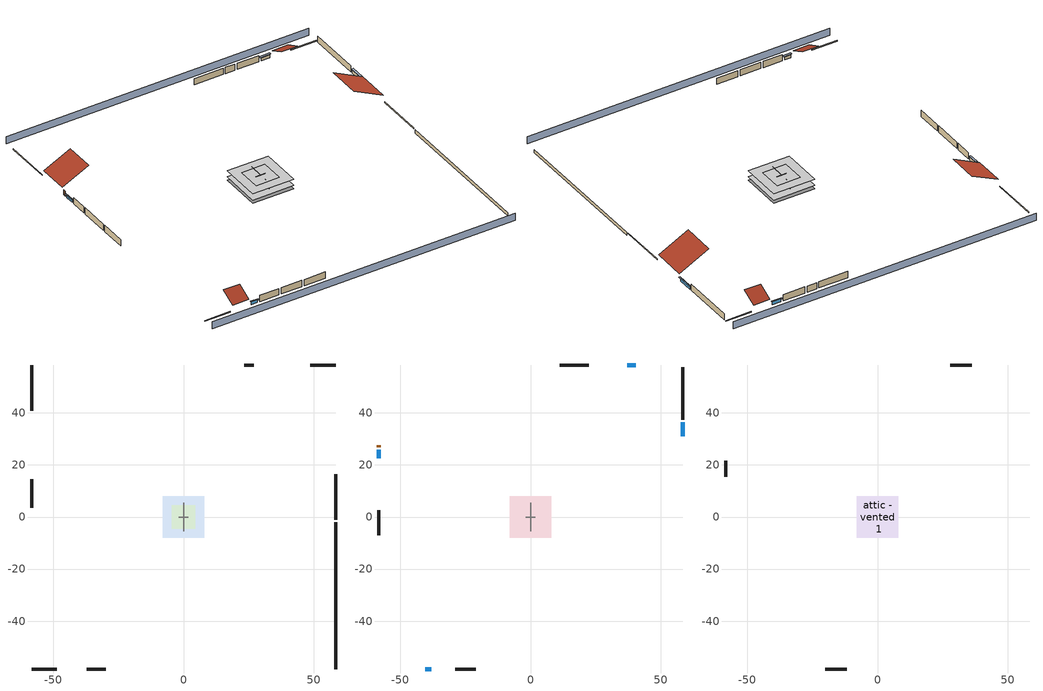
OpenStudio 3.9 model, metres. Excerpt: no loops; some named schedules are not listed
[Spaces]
garage 1
 floor foundation (Slab1 construction): -4.48,-4.48 -4.48,4.48 4.48,4.48 4.48,-4.48 z0
 wall outside (Wall1 construction): -37.19,-58.41 -29.88,-58.41 z0.3:2.74
 wall outside (Wall2 construction): -58.41,14.53 -58.41,3.56 z0.3:2.74
 wall outside (Wall12 construction): 27.06,58.41 23.4,58.41 z0.3:2.74
 wall to conditioned space 1 (Wall5 construction Reversed): 0,-5.49 0,5.49 z0.3:2.74
 wall to conditioned space 1 (Wall6 construction Reversed): 1.83,0 -1.83,0 z0.3:2.74
crawlspace - vented 1
 floor foundation (Slab2 construction): -7.89,-7.89 -7.89,7.89 7.89,7.89 7.89,-7.89 z-0.91
 wall outside (RimJoist1 construction): 58.41,-1.15 58.41,16.44 z0.3:0.61
 wall outside (RimJoist2 construction): -58.41,-58.41 -48.65,-58.41 z0.3:0.61
 wall outside (RimJoist3 construction): -58.41,58.41 -58.41,40.82 z0.3:0.61
 wall outside (RimJoist4 construction): 58.41,58.41 48.65,58.41 z0.3:0.61
 wall foundation (FoundationWall1 construction): 58.41,-58.41 58.41,-2.08 z-0.91:0.3
conditioned space 1
 floor to crawlspace - vented 1 (Floor2 construction): -7.89,-7.89 -7.89,7.89 7.89,7.89 7.89,-7.89 z0.3
 wall outside (Wall3 construction): 58.41,37.4 58.41,57.48 z0.3:2.74
 wall outside (Wall4 construction): -28.95,-58.41 -21.02,-58.41 z0.3:2.74
 wall outside (Wall7 construction): -58.41,2.63 -58.41,-7.02 z0.3:2.74
 wall outside (Wall8 construction): 22.48,58.41 11.33,58.41 z0.3:2.74
 wall outside (AdiabaticWallConstruction): 58.41,31 58.41,36.48 z0.3:1.52; -40.53,-58.41 -38.12,-58.41 / 40.53,58.41 37.15,58.41 z0.3:1.4; -58.41,25.81 -58.41,22.56 z0.3:1.37
 wall outside (AdiabaticWallConstruction 1): -58.41,27.65 -58.41,26.74 z0.3:2.34
 window (WindowConstruction): 58.41,31 58.41,36.48 z0.3:1.52
 window (WindowConstruction 1): -40.53,-58.41 -38.12,-58.41 z0.3:1.4
 window (WindowConstruction 2): -58.41,25.81 -58.41,22.56 z0.3:1.37
 window (WindowConstruction 3): 40.53,58.41 37.15,58.41 z0.3:1.4
 door (Door): -58.41,27.65 -58.41,26.74 z0.3:2.34
attic - vented 1
 floor to garage 1 (Floor1 construction): -4.48,-4.48 -4.48,4.48 4.48,4.48 4.48,-4.48 z2.74
 floor to conditioned space 1 (Floor3 construction Reversed): -7.89,-7.89 -7.89,7.89 7.89,7.89 7.89,-7.89 z2.74
 wall outside (Wall9 construction): -20.09,-58.41 -11.86,-58.41 z0.3:2.74
 wall outside (Wall10 construction): 36.22,58.41 27.99,58.41 z0.3:2.74
 wall outside (Wall11 construction): -58.41,21.63 -58.41,15.46 z0.3:2.74
 roof outside (Roof1 construction): 58.41,30.08,2.74 47.04,30.08,8.43 47.04,17.37,8.43 58.41,17.37,2.74
 roof outside (Roof2 construction): -41.46,-58.41,2.74 -41.46,-52.8,5.55 -47.72,-52.8,5.55 -47.72,-58.41,2.74
 roof outside (Roof3 construction): 41.46,58.41,2.74 41.46,52.8,5.55 47.72,52.8,5.55 47.72,58.41,2.74
 roof outside (Roof4 construction): -58.41,28.58,2.74 -48.29,28.58,7.8 -48.29,39.89,7.8 -58.41,39.89,2.74
shading: 58.41,62.98 -58.41,62.98 / -58.41,-62.98 58.41,-62.98 z0:2.74; 58.41,36.78 58.41,30.7 59.01,30.7 59.01,36.78 z1.83; -37.82,-58.41 -40.83,-58.41 -40.83,-59.01 -37.82,-59.01 z1.71; -58.41,22.26 -58.41,26.11 -59.01,26.11 -59.01,22.26 z1.68; 36.84,58.41 40.83,58.41 40.83,59.01 36.84,59.01 z1.71
[Site]
Portland Intl Arpt_OR: Latitude {deg}=45.59; Longitude {deg}=-122.6; Time Zone {hr}=-8; Elevation {m}=33; Terrain=Suburbs; Keep Site Location Information=Yes
[Site:GroundTemperature:Shallow]
10.2558, 8.96328, 8.85977, 9.47314, 11.9355, 14.3863, 16.5111, 17.8571, 17.9714, 16.8767, 14.8061, 12.4304
[Site:WaterMainsTemperature]
Calculation Method=Schedule; Temperature Schedule=mains temperature schedule
[Building]
Building 1
[Material] Roughness=Rough
Name | Thickness {m} | Conductivity {W/m-K} | Density {kg/m3} | Specific Heat {J/kg-K} | Thermal Absorptance | Solar Absorptance | Visible Absorptance
slate or tile shingles | 0.01905 | 0.840978 | 1899.972 | 799.717 | 0.9 | 0.75 | 0.75
roof rigid ins | 0.00329814 | 0.029427 | 32.04 | 1214.23 | 0.9 | 0.7 | 0.7
osb sheathing 0.5 in. | 0.0127 | 0.115458 | 512.64 | 1214.23 | 0.9 | 0.6 | 0.6
wood siding | 0.0254 | 0.102417 | 544.68 | 1172.36 | 0.9 | 0.85 | 0.85
osb sheathing 0.5 in. 1 | 0.0127 | 0.115458 | 512.64 | 1214.23 | 0.9 | 0.7 | 0.7
wall stud and cavity | 0.1397 | 0.727959 | 139.0536 | 1170.24 | 0.9 | 0.6 | 0.6
wall rigid ins; floor rigid ins | 0.051816 | 0.029427 | 32.04 | 1214.23 | 0.9 | 0.7 | 0.7
wall stud and cavity 1 | 0.1397 | 0.230639 | 139.0536 | 1170.24 | 0.9 | 0.7 | 0.7
gypsum board | 0.0127 | 0.160291 | 801 | 837.4 | 0.9 | 0.6 | 0.6
wall rigid ins 1; wall rigid ins 2 | 0.051816 | 0.029427 | 32.04 | 1214.23
wall stud and cavity 2 | 0.1397 | 0.181744 | 139.0536 | 1170.24 | 0.9 | 0.7 | 0.7
rim joist stud and cavity | 0.0508 | 0.178688 | 50.32683 | 1063.81 | 0.9 | 0.6 | 0.6
ceiling stud and cavity | 0.1397 | 1.39189 | 65.682 | 1177.47 | 0.9 | 0.7 | 0.7
floor stud and cavity | 0.1397 | 0.0972396 | 92.3553 | 1139.71 | 0.9 | 0.7 | 0.7
osb sheathing 0.75 in. | 0.01905 | 0.115458 | 512.64 | 1214.23 | 0.9 | 0.7 | 0.7
floor covering | 0.0127 | 0.0433444 | 54.468 | 1339.84 | 0.9 | 0.6 | 0.6
ceiling loosefill ins | 0.254 | 0.0480833 | 16.02 | 1046.75 | 0.9 | 0.7 | 0.7
ceiling stud and cavity 1 | 0.1397 | 0.104117 | 65.682 | 1177.47 | 0.9 | 0.7 | 0.7
concrete 4.0 in. | 0.1016 | 1.803125 | 2242.8 | 837.4 | 0.9 | 0.7 | 0.7
concrete 8.0 in. | 0.2032 | 1.803125 | 2242.8 | 837.4 | 0.9 | 0.7 | 0.7
soil 0.5 in. | 0.0127 | 1.3848 | 1842.3 | 418.7 | 0.9 | 0.7 | 0.7
wood siding 1; wood siding 2 | 0.0254 | 0.102417 | 544.68 | 1172.36
wall rigid ins 3 | 0.512978 | 0.029427 | 32.04 | 1214.23 | 0.9 | 0.7 | 0.7
wall stud and cavity 3 | 0.0889 | 0.380278 | 52.3479 | 1209.89 | 0.9 | 0.7 | 0.7
door material | 0.04445 | 0.0612267 | 512.64 | 1214.23 | 0.9 | 0.7 | 0.7
wall stud and cavity 4 | 0.0889 | 0.391764 | 83.0341 | 1211.67 | 0.9 | 0.7 | 0.7
furniture material conditioned space 1; furniture material garage 1 | 0.1524 | 0.115458 | 640.8 | 1214.23 | 0.9 | 0.6 | 0.6
[Construction]
Roof1 construction; Roof2 construction; Roof3 construction; Roof4 construction: slate or tile shingles, roof rigid ins, osb sheathing 0.5 in.
Wall1 construction; Wall2 construction; Wall9 construction; Wall10 construction; Wall11 construction; Wall12 construction: wood siding, osb sheathing 0.5 in. 1, wall stud and cavity
Wall3 construction; Wall4 construction: wood siding, wall rigid ins, osb sheathing 0.5 in. 1, wall stud and cavity 1, gypsum board
Wall5 construction Reversed: gypsum board, wall stud and cavity 2, osb sheathing 0.5 in. 1, wall rigid ins 1
Wall6 construction Reversed: gypsum board, wall stud and cavity 2, osb sheathing 0.5 in. 1, wall rigid ins 2
Wall7 construction; Wall8 construction: wood siding, wall rigid ins 2, osb sheathing 0.5 in. 1, wall stud and cavity 1, gypsum board
RimJoist1 construction; RimJoist2 construction; RimJoist3 construction; RimJoist4 construction: wood siding, rim joist stud and cavity
Floor1 construction: ceiling stud and cavity
Floor2 construction: floor stud and cavity, floor rigid ins, osb sheathing 0.75 in., floor covering
Floor3 construction Reversed: gypsum board, ceiling stud and cavity 1, ceiling loosefill ins
Slab1 construction: concrete 4.0 in.
FoundationWall1 construction: concrete 8.0 in.
Slab2 construction: soil 0.5 in.
WindowConstruction; WindowConstruction 1; WindowConstruction 2; WindowConstruction 3: WindowMaterial
AdiabaticWallConstruction: wood siding 1, wall rigid ins 3, wall stud and cavity 3, gypsum board
Door: door material
AdiabaticWallConstruction 1: wood siding 2, wall rigid ins 3, wall stud and cavity 3, gypsum board
PartitionWallConstruction: gypsum board, wall stud and cavity 4, gypsum board
furniture construction conditioned space 1: furniture material conditioned space 1
furniture construction garage 1: furniture material garage 1
[WindowMaterial:SimpleGlazingSystem]
WindowMaterial: U-Factor {W/m2-K}=2.15764; Solar Heat Gain Coefficient=0.44
[ThermalZone] Multiplier=1; Use Ideal Air Loads=No
Name | Volume {m3} | Thermostat
conditioned space | 606.66 | conditioned space temperature setpoint
attic - vented | 444.92
garage | 195.726
crawlspace - vented | 303.33
[Sizing:Zone] Zone Cooling Design Supply Air Temperature Input Method=SupplyAirTemperature; Zone Cooling Design Supply Air Temperature {C}=14; Zone Cooling Design Supply Air Temperature Difference {deltaC}=11.11; Zone Heating Design Supply Air Temperature Input Method=SupplyAirTemperature; Zone Heating Design Supply Air Temperature {C}=40; Zone Heating Design Supply Air Temperature Difference {deltaC}=11.11; Zone Cooling Design Supply Air Humidity Ratio {kg-H2O/kg-air}=0.0085; Zone Heating Design Supply Air Humidity Ratio {kg-H2O/kg-air}=0.008; Cooling Design Air Flow Method=DesignDay; Heating Design Air Flow Method=DesignDay; Account for Dedicated Outdoor Air System=No; Dedicated Outdoor Air System Control Strategy=NeutralSupplyAir; Dedicated Outdoor Air Low Setpoint Temperature for Design {C}=autosize; Dedicated Outdoor Air High Setpoint Temperature for Design {C}=autosize; Zone Load Sizing Method=Sensible Load Only No Latent Load; Zone Latent Cooling Design Supply Air Humidity Ratio Input Method=HumidityRatioDifference; Zone Cooling Design Supply Air Humidity Ratio Difference {kgWater/kgDryAir}=0.005; Zone Latent Heating Design Supply Air Humidity Ratio Input Method=HumidityRatioDifference; Zone Humidification Design Supply Air Humidity Ratio Difference {kgWater/kgDryAir}=0.005; Sizing Option=Coincident
attic - vented; garage; crawlspace - vented
[Space]
Name | Thermal Zone | Volume {m3}
conditioned space 1 | conditioned space | 606.66
attic - vented 1 | attic - vented | 444.92
garage 1 | garage | 195.726
crawlspace - vented 1 | crawlspace - vented | 303.33
[ThermostatSetpoint:DualSetpoint]
conditioned space temperature setpoint: Heating Setpoint Temperature Schedule=heating setpoint; Cooling Setpoint Temperature Schedule=cooling setpoint; Temperature Difference Between Cutout And Setpoint {deltaC}=0
[Foundation:Kiva] Wall Depth Below Slab {m}=0.2032
Name | Initial Indoor Air Temperature {C} | Wall Height Above Grade {m}
Foundation Kiva 1 | 13.4258 | 0.1016
Foundation Kiva 2 | 8.69436 | 0.3048
[Foundation:Kiva:Settings]
Soil Conductivity {W/m-K}=1.3848; Soil Density {kg/m3}=1842.3; Soil Specific Heat {J/kg-K}=418.7; Ground Solar Absorptivity=0.9; Ground Thermal Absorptivity=0.9; Ground Surface Roughness {m}=0.03; Far-Field Width {m}=40; Deep-Ground Boundary Condition=ZeroFlux; Deep-Ground Depth {m}=40; Minimum Cell Dimension {m}=0.2; Maximum Cell Growth Coefficient=3; Simulation Timestep=Timestep
[SurfaceProperty:ExposedFoundationPerimeter] Exposed Perimeter Calculation Method=TotalExposedPerimeter
Name | Total Exposed Perimeter {m}
Slab1 | 21.9456
Slab2 | 56.32704
[SurfaceProperty:IncidentSolarMultiplier] Incident Solar Multiplier=1; Incident Solar Multiplier Schedule=trans schedule winter=0.85 summer=0.7
Window1; Window2; Window3; Window4
[InternalMass:Definition] Design Level Calculation Method=SurfaceArea
Name | Construction | Surface Area {m2}
partition wall mass | PartitionWallConstruction | 248.794
furniture mass conditioned space 1 | furniture construction conditioned space 1 | 99.51774
furniture mass garage 1 | furniture construction garage 1 | 8.02682
[InternalMass] Multiplier=1
Name | Internal Mass Definition | Space or SpaceType
partition wall mass | partition wall mass | conditioned space 1
furniture mass conditioned space 1 | furniture mass conditioned space 1 | conditioned space 1
furniture mass garage 1 | furniture mass garage 1 | garage 1
[Fan:SystemModel]
mini split heat pump supply fan: Availability Schedule=Always On Discrete; Design Maximum Air Flow Rate {m3/s}=0.376628; Speed Control Method=Discrete; Electric Power Minimum Flow Rate Fraction=0.2; Design Pressure Rise {Pa}=500; Motor Efficiency=1; Motor In Air Stream Fraction=1; Design Electric Power Consumption {W}=autosize; Design Power Sizing Method=PowerPerFlow; Electric Power Per Unit Flow Rate {W/(m3/s)}=148.322; Electric Power Per Unit Flow Rate Per Unit Pressure {W-s/m3-Pa}=1.66667; Fan Total Efficiency=0.7; Motor Loss Radiative Fraction=0; Speed Flow Fraction 1=0.20706; Speed Electric Power Fraction 1=0.00888; Speed Flow Fraction 2=0.252; Speed Electric Power Fraction 2=0.016; Speed Flow Fraction 3=0.812; Speed Electric Power Fraction 3=0.53539; Speed Flow Fraction 4=1; Speed Electric Power Fraction 4=1
[EnergyManagementSystem:Sensor]
Name | Output Variable or Output Meter Index Key | Output Variable or Output Meter
mini_split_heat_pump_supply_fan_s | mini split heat pump supply fan | Fan Electricity Energy
water_heater_amb_temp; fridge_tin_s_1 | garage | Zone Mean Air Temperature
water_heater_amb_rh | garage | Zone Air Relative Humidity
water_heater_T_set | water heater setpoint | Schedule Value
out_pb_s |  | Site Outdoor Air Barometric Pressure
out_wt_s |  | Site Outdoor Air Humidity Ratio
site_vw_s |  | Site Wind Speed
cool_season | cooling season schedule | Schedule Value
mini_split_heat_pump_airloop_Fan_RTF_s | mini split heat pump supply fan | Fan Runtime Fraction Speed 1
mini_split_heat_pump_airloop_Fan_RTF_s_1 | mini split heat pump supply fan | Fan Runtime Fraction Speed 2
mini_split_heat_pump_airloop_Fan_RTF_s_2 | mini split heat pump supply fan | Fan Runtime Fraction Speed 3
mini_split_heat_pump_airloop_Fan_RTF_s_3 | mini split heat pump supply fan | Fan Runtime Fraction Speed 4
natural_vent_s | natural vent schedule | Schedule Value
htg_sp_s | heating setpoint | Schedule Value
clg_sp_s | cooling setpoint | Schedule Value
mech_vent_range_fan_0_sch_s | mech vent range fan 0 schedule | Schedule Value
mech_vent_bath_fan_0_sch_s | mech vent bath fan 0 schedule | Schedule Value
clothes_dryer_exhaust_0_sch_s | clothes_dryer | Schedule Value
htg_load_cond |  | Heating:EnergyTransfer:Zone:CONDITIONED SPACE
clg_load_cond |  | Cooling:EnergyTransfer:Zone:CONDITIONED SPACE
s_conv | Floor2 | Surface Inside Face Convection Heat Gain Energy
s_ig | Floor2 | Surface Inside Face Internal Gains Radiation Heat Gain Energy
s_sol | Floor2 | Surface Inside Face Solar Radiation Heat Gain Energy
s_lgt | Floor2 | Surface Inside Face Lights Radiation Heat Gain Energy
s_surf | Floor2 | Surface Inside Face Net Surface Thermal Radiation Heat Gain Energy
s_conv_1 | Floor3 | Surface Inside Face Convection Heat Gain Energy
s_ig_1 | Floor3 | Surface Inside Face Internal Gains Radiation Heat Gain Energy
s_sol_1 | Floor3 | Surface Inside Face Solar Radiation Heat Gain Energy
s_lgt_1 | Floor3 | Surface Inside Face Lights Radiation Heat Gain Energy
s_surf_1 | Floor3 | Surface Inside Face Net Surface Thermal Radiation Heat Gain Energy
ss_sol | Door1 | Surface Inside Face Solar Radiation Heat Gain Energy
ss_lgt | Door1 | Surface Inside Face Lights Radiation Heat Gain Energy
ss_conv | Door1 | Surface Inside Face Convection Heat Gain Energy
ss_ig | Door1 | Surface Inside Face Internal Gains Radiation Heat Gain Energy
ss_surf | Door1 | Surface Inside Face Net Surface Thermal Radiation Heat Gain Energy
ss_conv_1 | Window1 | Surface Inside Face Convection Heat Gain Energy
ss_ig_1 | Window1 | Surface Inside Face Internal Gains Radiation Heat Gain Energy
ss_surf_1 | Window1 | Surface Inside Face Net Surface Thermal Radiation Heat Gain Energy
ss_trans_in | Window1 | Surface Window Transmitted Solar Radiation Rate
ss_back_out | Window1 | Surface Window Shortwave from Zone Back Out Window Heat Transfer Rate
ss_trans_out | Window1 | Surface Inside Face Initial Transmitted Diffuse Transmitted Out Window Solar Radiation Rate
ss_conv_2 | Window2 | Surface Inside Face Convection Heat Gain Energy
ss_ig_2 | Window2 | Surface Inside Face Internal Gains Radiation Heat Gain Energy
ss_surf_2 | Window2 | Surface Inside Face Net Surface Thermal Radiation Heat Gain Energy
ss_trans_in_1 | Window2 | Surface Window Transmitted Solar Radiation Rate
ss_back_out_1 | Window2 | Surface Window Shortwave from Zone Back Out Window Heat Transfer Rate
ss_trans_out_1 | Window2 | Surface Inside Face Initial Transmitted Diffuse Transmitted Out Window Solar Radiation Rate
ss_conv_3 | Window3 | Surface Inside Face Convection Heat Gain Energy
ss_ig_3 | Window3 | Surface Inside Face Internal Gains Radiation Heat Gain Energy
ss_surf_3 | Window3 | Surface Inside Face Net Surface Thermal Radiation Heat Gain Energy
ss_trans_in_2 | Window3 | Surface Window Transmitted Solar Radiation Rate
ss_back_out_2 | Window3 | Surface Window Shortwave from Zone Back Out Window Heat Transfer Rate
ss_trans_out_2 | Window3 | Surface Inside Face Initial Transmitted Diffuse Transmitted Out Window Solar Radiation Rate
ss_conv_4 | Window4 | Surface Inside Face Convection Heat Gain Energy
ss_ig_4 | Window4 | Surface Inside Face Internal Gains Radiation Heat Gain Energy
ss_surf_4 | Window4 | Surface Inside Face Net Surface Thermal Radiation Heat Gain Energy
ss_trans_in_3 | Window4 | Surface Window Transmitted Solar Radiation Rate
ss_back_out_3 | Window4 | Surface Window Shortwave from Zone Back Out Window Heat Transfer Rate
ss_trans_out_3 | Window4 | Surface Inside Face Initial Transmitted Diffuse Transmitted Out Window Solar Radiation Rate
s_conv_2 | Wall3 | Surface Inside Face Convection Heat Gain Energy
s_ig_2 | Wall3 | Surface Inside Face Internal Gains Radiation Heat Gain Energy
s_sol_2 | Wall3 | Surface Inside Face Solar Radiation Heat Gain Energy
s_lgt_2 | Wall3 | Surface Inside Face Lights Radiation Heat Gain Energy
s_surf_2 | Wall3 | Surface Inside Face Net Surface Thermal Radiation Heat Gain Energy
s_conv_3 | Wall4 | Surface Inside Face Convection Heat Gain Energy
s_ig_3 | Wall4 | Surface Inside Face Internal Gains Radiation Heat Gain Energy
s_sol_3 | Wall4 | Surface Inside Face Solar Radiation Heat Gain Energy
s_lgt_3 | Wall4 | Surface Inside Face Lights Radiation Heat Gain Energy
s_surf_3 | Wall4 | Surface Inside Face Net Surface Thermal Radiation Heat Gain Energy
s_conv_4 | Wall5 | Surface Inside Face Convection Heat Gain Energy
s_ig_4 | Wall5 | Surface Inside Face Internal Gains Radiation Heat Gain Energy
s_sol_4 | Wall5 | Surface Inside Face Solar Radiation Heat Gain Energy
s_lgt_4 | Wall5 | Surface Inside Face Lights Radiation Heat Gain Energy
s_surf_4 | Wall5 | Surface Inside Face Net Surface Thermal Radiation Heat Gain Energy
s_conv_5 | Wall6 | Surface Inside Face Convection Heat Gain Energy
s_ig_5 | Wall6 | Surface Inside Face Internal Gains Radiation Heat Gain Energy
s_sol_5 | Wall6 | Surface Inside Face Solar Radiation Heat Gain Energy
s_lgt_5 | Wall6 | Surface Inside Face Lights Radiation Heat Gain Energy
s_surf_5 | Wall6 | Surface Inside Face Net Surface Thermal Radiation Heat Gain Energy
s_conv_6 | Wall7 | Surface Inside Face Convection Heat Gain Energy
s_ig_6 | Wall7 | Surface Inside Face Internal Gains Radiation Heat Gain Energy
s_sol_6 | Wall7 | Surface Inside Face Solar Radiation Heat Gain Energy
s_lgt_6 | Wall7 | Surface Inside Face Lights Radiation Heat Gain Energy
s_surf_6 | Wall7 | Surface Inside Face Net Surface Thermal Radiation Heat Gain Energy
s_conv_7 | Wall8 | Surface Inside Face Convection Heat Gain Energy
s_ig_7 | Wall8 | Surface Inside Face Internal Gains Radiation Heat Gain Energy
s_sol_7 | Wall8 | Surface Inside Face Solar Radiation Heat Gain Energy
s_lgt_7 | Wall8 | Surface Inside Face Lights Radiation Heat Gain Energy
s_surf_7 | Wall8 | Surface Inside Face Net Surface Thermal Radiation Heat Gain Energy
im_conv | furniture mass conditioned space 1 | Surface Inside Face Convection Heat Gain Energy
[OtherEquipment:Definition] Design Level Calculation Method=EquipmentLevel
Name | Design Level {W} | Fraction Latent | Fraction Radiant | Fraction Lost
water heater sens; mech vent house fan sensible load | 0 | 0 | 0 | 0
water heater lat; mech vent house fan latent load | 0 | 1 | 0 | 0
water heater energy adjustment1 | 0.01 | 0 | 0 | 1
clothes dryer 2 | 0 | 0.015 | 0.081 | 0.85
cooking range 2 | 0 | 0.08 | 0.432 | 0.2
general water use sensible | -43.4886 | 0 | 0.6 | 0
general water use latent | 44.1266 | 1 | 0 | 0
[OtherEquipment]
Name | Other Equipment Definition | Space or SpaceType | Schedule | Fuel Type
water heater sens | water heater sens | garage 1 | Always On Discrete
water heater lat | water heater lat | garage 1 | Always On Discrete
water heater energy adjustment1 | water heater energy adjustment1 | garage 1 | Always On Discrete | Electricity
clothes dryer 1 | clothes dryer 2 | conditioned space 1 | clothes_dryer | Electricity
cooking range 1 | cooking range 2 | conditioned space 1 | cooking_range | Electricity
general water use sensible | general water use sensible | conditioned space 1 | general water use schedule
general water use latent | general water use latent | conditioned space 1 | general water use schedule
mech vent house fan sensible load | mech vent house fan sensible load | conditioned space 1 | Always On Discrete
mech vent house fan latent load | mech vent house fan latent load | conditioned space 1 | Always On Discrete
[ElectricEquipment:Definition] Design Level Calculation Method=EquipmentLevel
Name | Design Level {W} | Fraction Latent | Fraction Radiant | Fraction Lost
clothes washer | 613.018 | 0.03 | 0.162 | 0.7
clothes dryer | 9203.57 | 0.015 | 0.081 | 0.85
dishwasher | 544.048 | 0.3 | 0.18 | 0.4
fridge | 43.7215 | 0 | 0.6 | 0
fridge 2 | 90.9498 | 0 | 0.6 | 0
freezer | 194.914 | 0 | 0.6 | 0
cooking range | 1109.35 | 0.08 | 0.432 | 0.2
misc tv | 465.188 | 0 | 0.6 | 0
misc plug loads | 381.543 | 0.021 | 0.558 | 0.049
whole house fan; mech vent house fan | 0 | 0 | 0 | 1
mech vent house fan cfis | 0 | 0 | 0 | 0
mech vent range fan 0; mech vent bath fan 0 | 30 | 0 | 0 | 1
[ElectricEquipment]
Name | Electric Equipment Definition | Space or SpaceType | Schedule
clothes washer | clothes washer | conditioned space 1 | clothes_washer
clothes dryer | clothes dryer | conditioned space 1 | clothes_dryer
dishwasher | dishwasher | conditioned space 1 | dishwasher
fridge | fridge | conditioned space 1 | fridge schedule
fridge 1 | fridge 2 | garage 1 | fridge schedule 1
freezer | freezer | garage 1 | freezer schedule
cooking range | cooking range | conditioned space 1 | cooking_range
misc tv | misc tv | conditioned space 1 | plug_loads_tv
misc plug loads | misc plug loads | conditioned space 1 | plug_loads_other
whole house fan | whole house fan | conditioned space 1 | Always On Discrete
mech vent house fan | mech vent house fan | conditioned space 1 | mech vent house fan schedule
mech vent house fan cfis | mech vent house fan cfis | conditioned space 1 | mech vent house fan cfis schedule
mech vent range fan 0 | mech vent range fan 0 | conditioned space 1 | mech vent range fan 0 schedule
mech vent bath fan 0 | mech vent bath fan 0 | conditioned space 1 | mech vent bath fan 0 schedule
[WaterUse:Equipment:Definition]
Name | Peak Flow Rate {m3/s}
clothes washer | 1.30368e-05
dishwasher | 8.54729e-06
[Lights:Definition] Design Level Calculation Method=LightingLevel; Fraction Radiant=0.6; Fraction Visible=0.2; Return Air Fraction=0
Name | Lighting Level {W}
interior lighting | 375.329
garage lighting | 9.18655
[Lights] Fraction Replaceable=1
Name | Lights Definition | Space or SpaceType | Schedule
interior lighting | interior lighting | conditioned space 1 | lighting_interior
garage lighting | garage lighting | garage 1 | lighting_garage
[Exterior:Lights:Definition]
exterior lighting: Design Level {W}=8.97151
[Exterior:Lights]
exterior lighting: Exterior Lights Definition=exterior lighting; Schedule=exterior lighting schedule
[People:Definition]
occupants: Number of People Calculation Method=People; Number of People {people}=2; Fraction Radiant=0.314171; Sensible Heat Fraction=0.56303; Carbon Dioxide Generation Rate {m3/s-W}=0; Enable ASHRAE 55 Comfort Warnings=No; Mean Radiant Temperature Calculation Type=EnclosureAveraged
[People]
occupants: People Definition=occupants; Space or SpaceType=conditioned space 1; Number of People Schedule=occupants; Activity Level Schedule=occupants activity schedule; Multiplier=1
[SpaceInfiltration:DesignFlowRate] Schedule=Always On Discrete
Name | Space or SpaceType | Design Flow Rate Calculation Method | Design Flow Rate {m3/s} | Air Changes per Hour {1/hr} | Constant Term Coefficient | Temperature Term Coefficient | Velocity Term Coefficient | Velocity Squared Term Coefficient
natural vent flow; whole house fan flow; infil flow | conditioned space 1 | Flow/Space | 0
infil crawlspace - vented 1 | crawlspace - vented 1 | AirChanges/Hour |  | 2.6013 | 1 | 0 | 0 | 0
[ZoneMixing]
whole house fan mix: Zone or Space=attic - vented; Schedule=Always On Continuous; Design Flow Rate Calculation Method=Flow/Zone; Design Flow Rate {m3/s}=0; Source Zone or Space=conditioned space
[SpaceInfiltration:EffectiveLeakageArea] Schedule=Always On Discrete
Name | Space or SpaceType | Effective Air Leakage Area {cm2} | Stack Coefficient | Wind Coefficient
infil garage 1 | garage 1 | 163.102 | 0.000129147 | 4.64657e-05
infil attic - vented 1 | attic - vented 1 | 10967.7 | 0.000282064 | 4.081e-05
